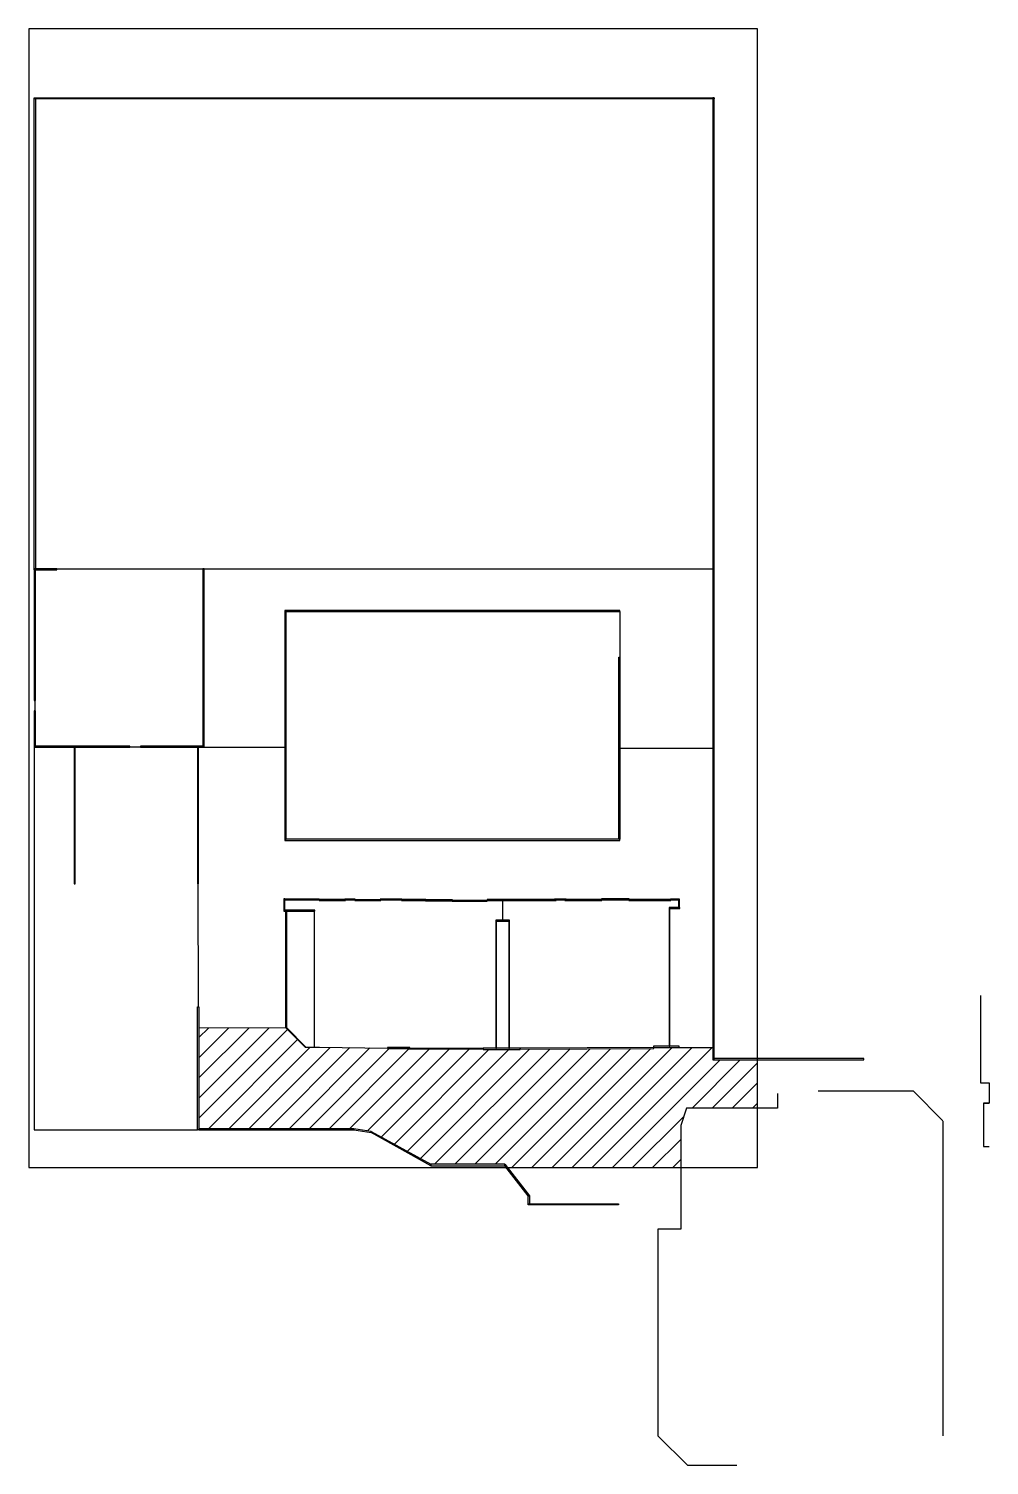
# Model space of a CAD drawing. Extents: x 0 to 84, y -26 to 100.
import ezdxf

# ---------------------------------------------------------------- set-up
doc = ezdxf.new("R2010")
doc.units = 0
doc.header["$MEASUREMENT"] = 0
doc.layers.get('0').update_dxf_attribs({"color": 3, "linetype": 'CONTINUOUS'})
for name, color, linetype in [('[AREA]ROAD_SOUTH', 10, 'CONTINUOUS'), ('[OBSTACLE]DOORS', 5, 'CONTINUOUS'), ('[OBSTACLE]WALLS', 15, 'CONTINUOUS'), ('[ZONE]DRIVEABLE_ZONE', 9, 'CONTINUOUS')]:
    doc.layers.add(name, color=color, linetype=linetype)
doc.layers.add('[OBSTACLE]FENCE', color=2, linetype='CONTINUOUS', true_color=0xffff00)

msp = doc.modelspace()

# ---------------------------------------------------------------- hatches: boundary and pattern name
at = {"layer": '[AREA]ROAD_SOUTH', "linetype": 'ByBlock', "transparency": 33554508}
h = msp.add_hatch(dxfattribs=at)
h.set_pattern_fill('ANSI31', color=256, scale=10, style=0)
h.paths.add_polyline_path([(57.27, 3.71), (57.77, 5.23), (64, 5.23), (64, 9.47), (60.21, 9.47), (60.1, 9.47), (60.1, 9.59), (60.1, 10.54), (59.39, 10.54), (57.14, 10.54), (57.14, 10.54), (57.12, 10.54), (54.9, 10.54), (54.9, 10.46), (43.18, 10.4), (43.18, 10.36), (39.92, 10.36), (39.92, 10.39), (39.94, 10.39), (39.94, 10.39), (39.94, 10.45), (39.94, 10.45), (39.92, 10.45), (39.92, 10.45), (39.92, 10.39), (33.43, 10.42), (33.43, 10.45), (31.52, 10.45), (31.52, 10.5), (25.53, 10.57), (25.53, 10.55), (24.32, 10.55), (22.58, 12.26), (22.58, 12.26), (14.95, 12.25), (14.95, 3.42), (14.95, 3.42), (28.55, 3.42), (28.55, 3.42), (28.55, 3.42), (28.55, 3.42), (28.55, 3.42), (30.07, 3.18), (30.07, 3.18), (35.33, 0.3), (35.33, 0.3), (35.33, 0.3), (41.83, 0.3), (41.83, 0.3), (42.07, 0), (57.27, 0), (57.27, 3.69)])

# ---------------------------------------------------------------- linework, layer by layer
at = {"linetype": 'ByBlock'}
for p, q in [((2.48, 52.58), (15.3, 52.58)), ((15.4, 52.58), (60.1, 52.58)), ((0.54, 41.02), (0.54, 40.1)), ((8.88, 36.96), (9.81, 36.96)), ((15.4, 36.91), (22.51, 36.91)), ((51.92, 36.83), (60.1, 36.83)), ((41.64, 21.72), (41.64, 23.45)), ((22.58, 12.26), (14.95, 12.25)), ((25.53, 10.57), (31.52, 10.5)), ((57.14, 10.54), (60.1, 10.54))]:
    msp.add_line(p, q, dxfattribs=at)
for points in [[(51.92, 48.83), (51.92, 44.83)], [(0.49, 36.91), (0.49, 3.31), (14.81, 3.31)], [(14.86, 24.91), (14.88, 14.12)]]:
    msp.add_lwpolyline(points, dxfattribs=at)
at = {"layer": '[OBSTACLE]DOORS'}
for points in [[(5.6, 36.91), (8.4, 36.91), (8.4, 37.01), (5.6, 37.01)], [(10.5, 36.91), (13.3, 36.91), (13.3, 37.01), (10.5, 37.01)], [(25.51, 23.45), (27.82, 23.45), (27.82, 23.53), (25.51, 23.53)], [(28.63, 23.44), (30.93, 23.44), (30.93, 23.52), (28.63, 23.52)], [(32.73, 23.45), (34.87, 23.45), (34.87, 23.53), (32.73, 23.53)], [(43.08, 23.45), (46.33, 23.45), (46.33, 23.53), (43.08, 23.53)], [(47.08, 23.45), (50.33, 23.45), (50.33, 23.53), (47.08, 23.53)], [(52.7, 23.45), (56.4, 23.45), (56.4, 23.53), (52.7, 23.53)], [(43.18, 10.4), (54.9, 10.46), (54.9, 10.56), (43.18, 10.5)]]:
    msp.add_lwpolyline(points, close=True, dxfattribs=at)
at = {"layer": '[OBSTACLE]FENCE'}
for points in [[(65.77, 6.51), (65.77, 5.23)], [(69.34, 6.73), (77.69, 6.73)], [(77.67, 6.73), (80.3, 4.1)], [(57.77, 5.23), (57.27, 3.71)], [(65.77, 5.23), (57.77, 5.23)], [(80.3, 4.08), (80.3, -23.54)], [(57.27, 3.69), (57.27, -5.39)], [(57.27, -5.39), (55.27, -5.4)], [(55.27, -5.4), (55.27, -23.54)], [(55.27, -23.54), (57.87, -26.14)], [(57.87, -26.14), (62.2, -26.14)]]:
    msp.add_lwpolyline(points, dxfattribs=at)
at = {"layer": '[OBSTACLE]WALLS'}
for p, q in [((41.83, 0.3), (43.98, -2.47)), ((41.83, 0.15), (41.83, 0.3)), ((43.87, -2.47), (41.83, 0.15)), ((43.98, -2.47), (43.87, -2.47))]:
    msp.add_line(p, q, dxfattribs=at)
at = {"layer": '[OBSTACLE]WALLS', "linetype": 'ByBlock'}
for points in [[(60.21, 93.84), (0.49, 93.84), (0.49, 93.94), (60.21, 93.94)], [(0.49, 93.94), (0.59, 93.94), (0.59, 52.48), (0.49, 52.48)]]:
    msp.add_lwpolyline(points, close=True, dxfattribs=at)
at = {"layer": '[OBSTACLE]WALLS'}
for points in [[(60.1, 9.47), (60.21, 9.47), (60.21, 93.94), (60.1, 93.94)], [(0.49, 52.48), (2.48, 52.48), (2.48, 52.58), (0.49, 52.58)], [(0.49, 41.02), (0.59, 41.02), (0.59, 52.48), (0.49, 52.48)], [(15.3, 36.91), (15.4, 36.91), (15.4, 52.58), (15.3, 52.58)], [(22.51, 48.83), (51.92, 48.83), (51.92, 48.93), (22.51, 48.93)], [(22.51, 28.83), (22.61, 28.83), (22.61, 48.83), (22.51, 48.83)], [(51.92, 28.83), (51.82, 28.83), (51.82, 44.83), (51.92, 44.83)], [(0.49, 36.91), (0.59, 36.91), (0.59, 40.1), (0.49, 40.1)], [(0.59, 36.91), (5.6, 36.91), (5.6, 37.01), (0.59, 37.01)], [(4, 24.91), (4.09, 24.91), (4.09, 36.91), (4, 36.91)], [(8.4, 36.91), (8.88, 36.91), (8.88, 37.01), (8.4, 37.01)], [(9.81, 36.91), (10.5, 36.91), (10.5, 37.01), (9.81, 37.01)], [(13.3, 36.91), (15.3, 36.91), (15.3, 37.01), (13.3, 37.01)], [(14.81, 24.91), (14.9, 24.91), (14.9, 36.91), (14.81, 36.91)], [(22.51, 28.73), (51.92, 28.73), (51.92, 28.83), (22.51, 28.83), (22.51, 28.73)], [(22.4, 22.61), (22.51, 22.61), (22.51, 23.6), (22.4, 23.6)], [(22.47, 23.59), (24.12, 23.59), (24.12, 23.49), (22.47, 23.49)], [(24.11, 23.5), (25.52, 23.5), (25.52, 23.58), (24.11, 23.58)], [(27.78, 23.5), (28.68, 23.5), (28.68, 23.58), (27.78, 23.58)], [(30.87, 23.5), (32.77, 23.5), (32.77, 23.58), (30.87, 23.58)], [(34.85, 23.42), (37.21, 23.42), (37.21, 23.51), (34.85, 23.51)], [(37.19, 23.39), (40.28, 23.39), (40.28, 23.46), (37.19, 23.46)], [(40.28, 23.45), (43.08, 23.45), (43.08, 23.53), (40.28, 23.53)], [(46.18, 23.5), (47.2, 23.5), (47.2, 23.58), (46.18, 23.58)], [(50.32, 23.51), (52.75, 23.51), (52.75, 23.59), (50.32, 23.59)], [(56.25, 10.65), (56.31, 10.65), (56.31, 22.83), (56.25, 22.83)], [(56.25, 22.76), (57.18, 22.76), (57.18, 22.83), (56.25, 22.83)], [(56.38, 23.5), (57.17, 23.5), (57.17, 23.58), (56.38, 23.58)], [(57.08, 22.76), (57.17, 22.76), (57.17, 23.58), (57.08, 23.58)], [(22.4, 22.51), (25.12, 22.51), (25.12, 22.61), (22.4, 22.61)], [(25.53, 10.55), (24.32, 10.55), (22.58, 12.26), (22.58, 22.52), (22.65, 22.52), (22.65, 12.29), (24.35, 10.59), (25.53, 10.59)], [(25.07, 10.59), (25.11, 10.59), (25.11, 22.58), (25.07, 22.58)], [(41.04, 10.49), (41.09, 10.49), (41.09, 21.72), (41.04, 21.72)], [(41.04, 21.65), (42.23, 21.65), (42.23, 21.72), (41.04, 21.72)], [(42.18, 10.5), (42.23, 10.5), (42.23, 21.72), (42.18, 21.72)], [(14.81, 14.12), (14.95, 14.12), (14.95, 3.31), (14.81, 3.31)], [(31.52, 10.45), (33.47, 10.45), (33.47, 10.55), (31.52, 10.55)], [(33.43, 10.42), (39.94, 10.39), (39.94, 10.45), (33.43, 10.48)], [(39.92, 10.36), (43.18, 10.36), (43.18, 10.5), (39.92, 10.5)], [(54.89, 10.54), (57.14, 10.54), (57.14, 10.65), (54.89, 10.65)], [(60.1, 9.47), (73.36, 9.47), (73.36, 9.59), (60.1, 9.59)], [(14.95, 3.31), (28.55, 3.31), (28.55, 3.42), (14.95, 3.42)], [(28.55, 3.31), (30.07, 3.07), (30.07, 3.18), (28.55, 3.42)], [(30.07, 3.18), (35.33, 0.3), (35.33, 0.15), (30.07, 3.07), (30.07, 3.18)], [(35.33, 0.15), (41.83, 0.15), (41.83, 0.3), (35.33, 0.3)], [(43.87, -2.47), (43.98, -2.47), (43.98, -3.27), (43.87, -3.27)], [(43.9, -3.19), (51.81, -3.19), (51.81, -3.28), (43.9, -3.28)]]:
    msp.add_lwpolyline(points, close=True, dxfattribs=at)
for points in [[(83.61, 15.11), (83.61, 7.45)], [(83.61, 7.45), (84.37, 7.45)], [(84.37, 7.45), (84.37, 5.65)], [(84.37, 5.65), (83.86, 5.65)], [(83.86, 5.65), (83.86, 1.85)], [(83.86, 5.65), (84.37, 5.65)], [(83.86, 1.85), (84.37, 1.85)]]:
    msp.add_lwpolyline(points, dxfattribs=at)
at = {"layer": '[ZONE]DRIVEABLE_ZONE', "linetype": 'ByBlock'}
msp.add_lwpolyline([(0, 0), (64, 0), (64, 100), (0, 100)], close=True, dxfattribs=at)

doc.saveas('drawing.dxf')
